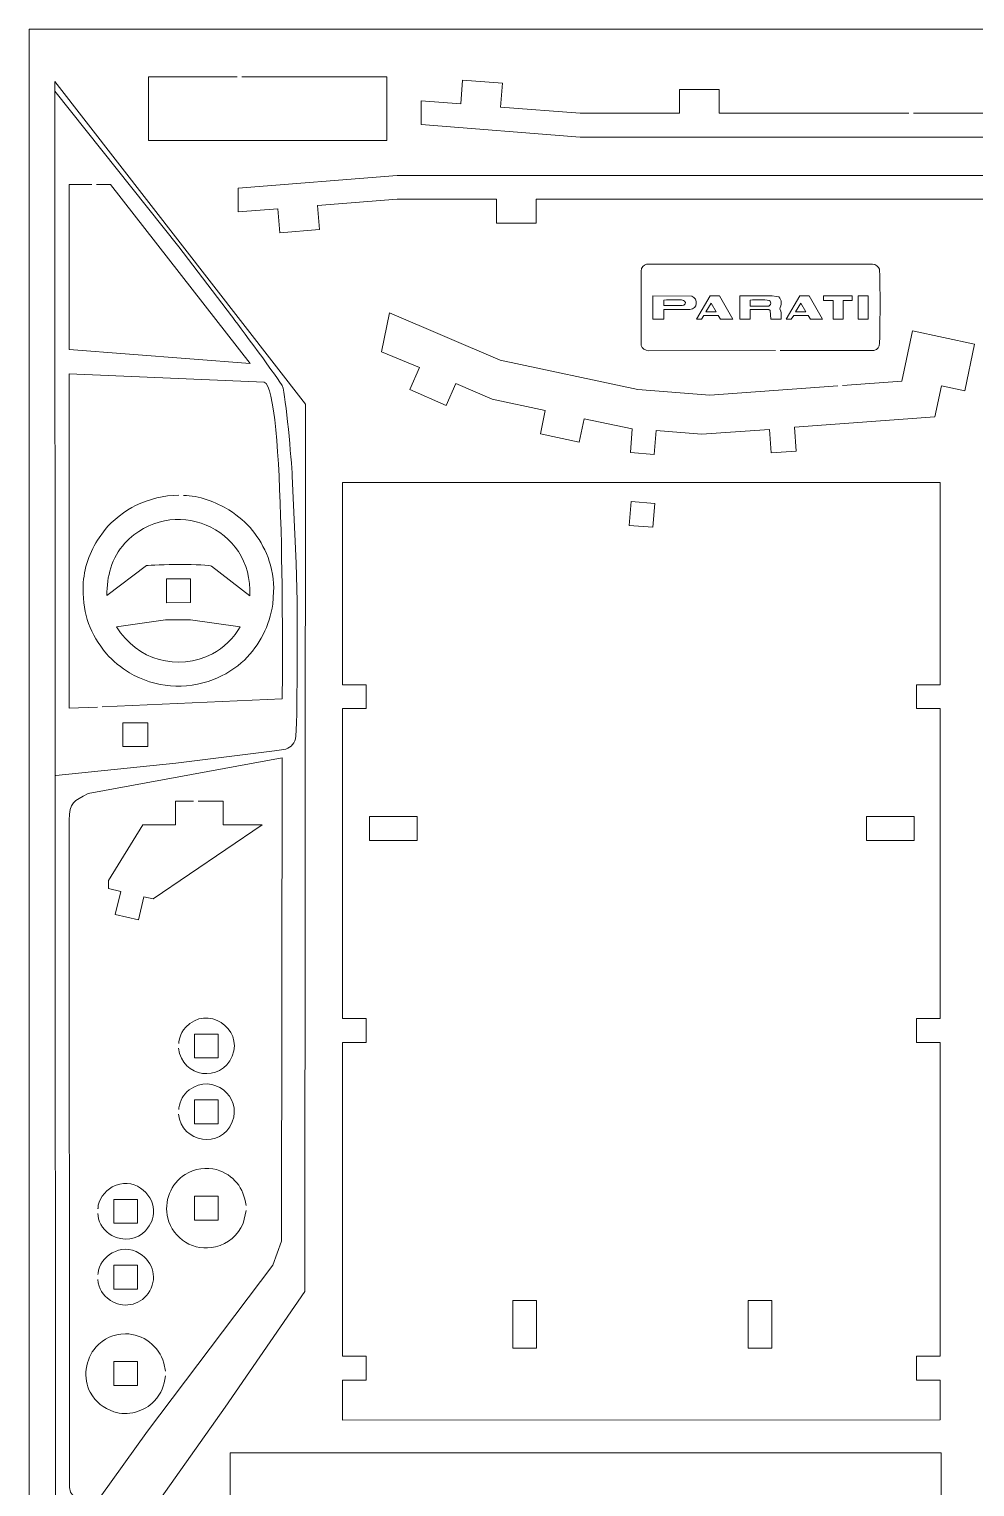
# Model space of a CAD drawing. Header units: centimetres. Extents: x -72 to 73, y -15 to 15.
# Drawn here: x -72.5 to -60.6, y -3.49 to 14.85 of the extents above; entities that cross this region are included whole.
import ezdxf

# ---------------------------------------------------------------- set-up
doc = ezdxf.new("R2010")
doc.units = ezdxf.units.CM
doc.header["$MEASUREMENT"] = 0
doc.layers.add('Camada 1', color=7, linetype='Continuous')

msp = doc.modelspace()

# ---------------------------------------------------------------- linework, layer by layer
at = {"layer": 'Camada 1', "color": 1, "lineweight": 9}
for points, knots in [([(-72.5, -14.85), (-72.5, -14.85), (-51.5, -14.85), (-51.5, -14.85), (-51.5, -14.85), (-51.5, -14.85), (-51.5, 14.85), (-51.5, 14.85), (-51.5, 14.85), (-51.5, 14.85), (-72.5, 14.85), (-72.5, 14.85), (-72.5, 14.85), (-72.5, 14.85), (-72.5, -14.85), (-72.5, -14.85), (-72.5, -14.85), (-72.5, -14.85), (-72.5, -14.85), (-72.5, -14.85)], [0, 0, 0, 0, 0.16666667, 0.16666667, 0.16666667, 0.16666667, 0.33333333, 0.33333333, 0.33333333, 0.33333333, 0.5, 0.5, 0.5, 0.5, 0.66666667, 0.66666667, 0.66666667, 0.66666667, 1, 1, 1, 1]), ([(-72.17509, 14.06968), (-72.17509, 14.06968), (-70.61912, 12.11075), (-70.61912, 12.11075), (-70.61912, 12.11075), (-70.61912, 12.11075), (-69.95439, 11.24305), (-69.95439, 11.24305), (-69.95439, 11.24305), (-69.89832, 11.16769), (-69.32831, 10.40312), (-69.3161, 10.36652), (-69.3161, 10.36652), (-69.26839, 10.22361), (-69.20259, 9.43354), (-69.18962, 9.22528), (-69.18962, 9.22528), (-69.18962, 9.22528), (-69.13962, 8.13405), (-69.13962, 8.13405), (-69.13962, 8.13405), (-69.13962, 8.13405), (-69.13081, 7.64872), (-69.13081, 7.64872), (-69.13081, 7.64872), (-69.13081, 7.64872), (-69.12785, 7.35753), (-69.12785, 7.35753), (-69.12785, 7.35753), (-69.12785, 7.35753), (-69.13081, 6.58689), (-69.13081, 6.58689), (-69.13081, 6.58689), (-69.13081, 6.49779), (-69.1338, 5.96953), (-69.14845, 5.92215), (-69.14845, 5.92215), (-69.17044, 5.85096), (-69.22487, 5.79886), (-69.29847, 5.78979), (-69.29847, 5.78979), (-69.29847, 5.78979), (-69.41318, 5.77214), (-69.41318, 5.77214), (-69.41318, 5.77214), (-69.41318, 5.77214), (-70.65443, 5.61625), (-70.65443, 5.61625), (-70.65443, 5.61625), (-70.65443, 5.61625), (-72.16628, 5.46036), (-72.16628, 5.46036)], [0, 0, 0, 0, 0.07142857, 0.07142857, 0.07142857, 0.07142857, 0.14285714, 0.14285714, 0.14285714, 0.14285714, 0.21428571, 0.21428571, 0.21428571, 0.21428571, 0.28571429, 0.28571429, 0.28571429, 0.28571429, 0.35714286, 0.35714286, 0.35714286, 0.35714286, 0.42857143, 0.42857143, 0.42857143, 0.42857143, 0.5, 0.5, 0.5, 0.5, 0.57142857, 0.57142857, 0.57142857, 0.57142857, 0.64285714, 0.64285714, 0.64285714, 0.64285714, 0.71428571, 0.71428571, 0.71428571, 0.71428571, 0.78571429, 0.78571429, 0.78571429, 0.78571429, 0.85714286, 0.85714286, 0.85714286, 0.85714286, 1, 1, 1, 1]), ([(-64.51731, 11.2026), (-64.51731, 11.2026), (-64.65454, 11.2026), (-64.65454, 11.2026), (-64.65454, 11.2026), (-64.65454, 11.2026), (-64.65454, 11.49422), (-64.65454, 11.49422), (-64.65454, 11.49422), (-64.65454, 11.49422), (-64.16564, 11.48993), (-64.16564, 11.48993), (-64.16564, 11.48993), (-64.07999, 11.45838), (-64.0897, 11.3311), (-64.19137, 11.32268), (-64.19137, 11.32268), (-64.19137, 11.32268), (-64.51731, 11.32268), (-64.51731, 11.32268), (-64.51731, 11.32268), (-64.51731, 11.32268), (-64.51731, 11.2026), (-64.51731, 11.2026)], [0, 0, 0, 0, 0.14285714, 0.14285714, 0.14285714, 0.14285714, 0.28571429, 0.28571429, 0.28571429, 0.28571429, 0.42857143, 0.42857143, 0.42857143, 0.42857143, 0.57142857, 0.57142857, 0.57142857, 0.57142857, 0.71428571, 0.71428571, 0.71428571, 0.71428571, 1, 1, 1, 1]), ([(-64.28573, 11.37414), (-64.28573, 11.37414), (-64.51731, 11.37414), (-64.51731, 11.37414), (-64.51731, 11.37414), (-64.51731, 11.37414), (-64.51731, 11.44275), (-64.51731, 11.44275), (-64.51731, 11.44275), (-64.43181, 11.44275), (-64.28293, 11.45717), (-64.2557, 11.42989), (-64.2557, 11.42989), (-64.23165, 11.40583), (-64.25498, 11.37414), (-64.28573, 11.37414)], [0, 0, 0, 0, 0.2, 0.2, 0.2, 0.2, 0.4, 0.4, 0.4, 0.4, 0.6, 0.6, 0.6, 0.6, 1, 1, 1, 1]), ([(-63.93408, 11.49422), (-63.93408, 11.49422), (-63.81827, 11.49422), (-63.81827, 11.49422), (-63.81827, 11.49422), (-63.81827, 11.49422), (-63.64673, 11.2026), (-63.64673, 11.2026), (-63.64673, 11.2026), (-63.64673, 11.2026), (-63.80542, 11.2026), (-63.80542, 11.2026), (-63.80542, 11.2026), (-63.80542, 11.2026), (-63.83115, 11.24978), (-63.83115, 11.24978), (-63.83115, 11.24978), (-63.83115, 11.24978), (-64.01554, 11.24978), (-64.01554, 11.24978), (-64.01554, 11.24978), (-64.01554, 11.24978), (-64.04128, 11.2026), (-64.04128, 11.2026), (-64.04128, 11.2026), (-64.04128, 11.2026), (-64.10561, 11.2026), (-64.10561, 11.2026), (-64.10561, 11.2026), (-64.10561, 11.2026), (-63.93408, 11.49422), (-63.93408, 11.49422)], [0, 0, 0, 0, 0.11111111, 0.11111111, 0.11111111, 0.11111111, 0.22222222, 0.22222222, 0.22222222, 0.22222222, 0.33333333, 0.33333333, 0.33333333, 0.33333333, 0.44444444, 0.44444444, 0.44444444, 0.44444444, 0.55555556, 0.55555556, 0.55555556, 0.55555556, 0.66666667, 0.66666667, 0.66666667, 0.66666667, 0.77777778, 0.77777778, 0.77777778, 0.77777778, 1, 1, 1, 1]), ([(-63.92119, 11.40417), (-63.92119, 11.40417), (-63.98981, 11.29266), (-63.98981, 11.29266), (-63.98981, 11.29266), (-63.98981, 11.29266), (-63.85687, 11.29266), (-63.85687, 11.29266), (-63.85687, 11.29266), (-63.85687, 11.29266), (-63.92119, 11.40417), (-63.92119, 11.40417)], [0, 0, 0, 0, 0.25, 0.25, 0.25, 0.25, 0.5, 0.5, 0.5, 0.5, 1, 1, 1, 1]), ([(-63.43232, 11.2026), (-63.43232, 11.2026), (-63.56097, 11.2026), (-63.56097, 11.2026), (-63.56097, 11.2026), (-63.56097, 11.2026), (-63.56097, 11.49422), (-63.56097, 11.49422), (-63.56097, 11.49422), (-63.4901, 11.49422), (-63.11101, 11.50703), (-63.07207, 11.48136), (-63.07207, 11.48136), (-63.02492, 11.45025), (-63.03813, 11.37347), (-63.05922, 11.33126), (-63.05922, 11.33126), (-63.03382, 11.28047), (-63.04206, 11.29016), (-63.04206, 11.2026), (-63.04206, 11.2026), (-63.04206, 11.2026), (-63.17071, 11.2026), (-63.17071, 11.2026), (-63.17071, 11.2026), (-63.17071, 11.2026), (-63.17929, 11.30982), (-63.17929, 11.30982), (-63.17929, 11.30982), (-63.17929, 11.30982), (-63.19646, 11.32268), (-63.19646, 11.32268), (-63.19646, 11.32268), (-63.19646, 11.32268), (-63.43232, 11.32268), (-63.43232, 11.32268), (-63.43232, 11.32268), (-63.43232, 11.32268), (-63.43232, 11.2026), (-63.43232, 11.2026)], [0, 0, 0, 0, 0.09090909, 0.09090909, 0.09090909, 0.09090909, 0.18181818, 0.18181818, 0.18181818, 0.18181818, 0.27272727, 0.27272727, 0.27272727, 0.27272727, 0.36363636, 0.36363636, 0.36363636, 0.36363636, 0.45454545, 0.45454545, 0.45454545, 0.45454545, 0.54545455, 0.54545455, 0.54545455, 0.54545455, 0.63636364, 0.63636364, 0.63636364, 0.63636364, 0.72727273, 0.72727273, 0.72727273, 0.72727273, 0.81818182, 0.81818182, 0.81818182, 0.81818182, 1, 1, 1, 1]), ([(-63.19646, 11.36556), (-63.19646, 11.36556), (-63.43232, 11.36556), (-63.43232, 11.36556), (-63.43232, 11.36556), (-63.43232, 11.36556), (-63.43232, 11.44275), (-63.43232, 11.44275), (-63.43232, 11.44275), (-63.35792, 11.44275), (-63.19856, 11.45661), (-63.17929, 11.42989), (-63.17929, 11.42989), (-63.15295, 11.39339), (-63.19095, 11.37107), (-63.19646, 11.36556)], [0, 0, 0, 0, 0.2, 0.2, 0.2, 0.2, 0.4, 0.4, 0.4, 0.4, 0.6, 0.6, 0.6, 0.6, 1, 1, 1, 1]), ([(-62.80619, 11.49422), (-62.80619, 11.49422), (-62.6904, 11.49422), (-62.6904, 11.49422), (-62.6904, 11.49422), (-62.6904, 11.49422), (-62.51886, 11.2026), (-62.51886, 11.2026), (-62.51886, 11.2026), (-62.51886, 11.2026), (-62.67326, 11.2026), (-62.67326, 11.2026), (-62.67326, 11.2026), (-62.67326, 11.2026), (-62.70326, 11.24978), (-62.70326, 11.24978), (-62.70326, 11.24978), (-62.70326, 11.24978), (-62.88339, 11.24978), (-62.88339, 11.24978), (-62.88339, 11.24978), (-62.88339, 11.24978), (-62.91341, 11.2026), (-62.91341, 11.2026), (-62.91341, 11.2026), (-62.91341, 11.2026), (-62.97773, 11.2026), (-62.97773, 11.2026), (-62.97773, 11.2026), (-62.97773, 11.2026), (-62.80619, 11.49422), (-62.80619, 11.49422)], [0, 0, 0, 0, 0.11111111, 0.11111111, 0.11111111, 0.11111111, 0.22222222, 0.22222222, 0.22222222, 0.22222222, 0.33333333, 0.33333333, 0.33333333, 0.33333333, 0.44444444, 0.44444444, 0.44444444, 0.44444444, 0.55555556, 0.55555556, 0.55555556, 0.55555556, 0.66666667, 0.66666667, 0.66666667, 0.66666667, 0.77777778, 0.77777778, 0.77777778, 0.77777778, 1, 1, 1, 1]), ([(-62.79333, 11.40417), (-62.79333, 11.40417), (-62.86194, 11.29266), (-62.86194, 11.29266), (-62.86194, 11.29266), (-62.86194, 11.29266), (-62.72899, 11.29266), (-62.72899, 11.29266), (-62.72899, 11.29266), (-62.72899, 11.29266), (-62.79333, 11.40417), (-62.79333, 11.40417)], [0, 0, 0, 0, 0.25, 0.25, 0.25, 0.25, 0.5, 0.5, 0.5, 0.5, 1, 1, 1, 1]), ([(-62.5103, 11.43847), (-62.5103, 11.43847), (-62.38591, 11.43847), (-62.38591, 11.43847), (-62.38591, 11.43847), (-62.38591, 11.43847), (-62.38591, 11.2026), (-62.38591, 11.2026), (-62.38591, 11.2026), (-62.38591, 11.2026), (-62.26154, 11.2026), (-62.26154, 11.2026), (-62.26154, 11.2026), (-62.26154, 11.2026), (-62.26154, 11.43847), (-62.26154, 11.43847), (-62.26154, 11.43847), (-62.26154, 11.43847), (-62.14576, 11.43847), (-62.14576, 11.43847), (-62.14576, 11.43847), (-62.14576, 11.43847), (-62.14576, 11.49422), (-62.14576, 11.49422), (-62.14576, 11.49422), (-62.14576, 11.49422), (-62.5103, 11.49422), (-62.5103, 11.49422), (-62.5103, 11.49422), (-62.5103, 11.49422), (-62.5103, 11.43847), (-62.5103, 11.43847)], [0, 0, 0, 0, 0.11111111, 0.11111111, 0.11111111, 0.11111111, 0.22222222, 0.22222222, 0.22222222, 0.22222222, 0.33333333, 0.33333333, 0.33333333, 0.33333333, 0.44444444, 0.44444444, 0.44444444, 0.44444444, 0.55555556, 0.55555556, 0.55555556, 0.55555556, 0.66666667, 0.66666667, 0.66666667, 0.66666667, 0.77777778, 0.77777778, 0.77777778, 0.77777778, 1, 1, 1, 1]), ([(-61.94849, 11.49422), (-61.94849, 11.49422), (-62.07287, 11.49422), (-62.07287, 11.49422), (-62.07287, 11.49422), (-62.07287, 11.49422), (-62.07287, 11.2026), (-62.07287, 11.2026), (-62.07287, 11.2026), (-62.07287, 11.2026), (-61.94849, 11.2026), (-61.94849, 11.2026), (-61.94849, 11.2026), (-61.94849, 11.2026), (-61.94849, 11.49422), (-61.94849, 11.49422)], [0, 0, 0, 0, 0.2, 0.2, 0.2, 0.2, 0.4, 0.4, 0.4, 0.4, 0.6, 0.6, 0.6, 0.6, 1, 1, 1, 1])]:
    msp.add_open_spline(points, degree=3, knots=knots, dxfattribs=at)
at = {"layer": 'Camada 1', "color": 3, "lineweight": 9}
for points, knots in [([(-72.1669, -4.13037), (-72.1669, -4.13037), (-72.16628, -5.49322), (-72.16628, -5.49322), (-72.16628, -5.49322), (-72.16628, -5.49322), (-70.03379, -2.48422), (-70.03379, -2.48422), (-70.03379, -2.48422), (-70.03379, -2.48422), (-69.03373, -1.02825), (-69.03373, -1.02825), (-69.03373, -1.02825), (-69.03373, -1.02825), (-69.02491, 10.13122), (-69.02491, 10.13122), (-69.02491, 10.13122), (-69.02491, 10.13122), (-72.17509, 14.19322), (-72.17509, 14.19322), (-72.17509, 14.19322), (-72.17509, 14.19322), (-72.16693, -4.07154), (-72.16693, -4.07154)], [0, 0, 0, 0, 0.14285714, 0.14285714, 0.14285714, 0.14285714, 0.28571429, 0.28571429, 0.28571429, 0.28571429, 0.42857143, 0.42857143, 0.42857143, 0.42857143, 0.57142857, 0.57142857, 0.57142857, 0.57142857, 0.71428571, 0.71428571, 0.71428571, 0.71428571, 1, 1, 1, 1]), ([(-69.82624, 14.25002), (-69.82624, 14.25002), (-67.99991, 14.25002), (-67.99991, 14.25002), (-67.99991, 14.25002), (-67.99991, 14.25002), (-67.99991, 13.44999), (-67.99991, 13.44999), (-67.99991, 13.44999), (-67.99991, 13.44999), (-71.00008, 13.44999), (-71.00008, 13.44999), (-71.00008, 13.44999), (-71.00008, 13.44999), (-71.00008, 14.25002), (-71.00008, 14.25002), (-71.00008, 14.25002), (-71.00008, 14.25002), (-69.88507, 14.25002), (-69.88507, 14.25002)], [0, 0, 0, 0, 0.16666667, 0.16666667, 0.16666667, 0.16666667, 0.33333333, 0.33333333, 0.33333333, 0.33333333, 0.5, 0.5, 0.5, 0.5, 0.66666667, 0.66666667, 0.66666667, 0.66666667, 1, 1, 1, 1]), ([(-61.43508, 13.79118), (-61.43508, 13.79118), (-63.82082, 13.79118), (-63.82082, 13.79118), (-63.82082, 13.79118), (-63.82082, 13.79118), (-63.82082, 14.09119), (-63.82082, 14.09119), (-63.82082, 14.09119), (-63.82082, 14.09119), (-64.32086, 14.09119), (-64.32086, 14.09119), (-64.32086, 14.09119), (-64.32086, 14.09119), (-64.32086, 13.79118), (-64.32086, 13.79118), (-64.32086, 13.79118), (-64.32086, 13.79118), (-65.57093, 13.79118), (-65.57093, 13.79118), (-65.57093, 13.79118), (-65.57093, 13.79118), (-66.57099, 13.87059), (-66.57099, 13.87059), (-66.57099, 13.87059), (-66.57099, 13.87059), (-66.54746, 14.17061), (-66.54746, 14.17061), (-66.54746, 14.17061), (-66.54746, 14.17061), (-67.04748, 14.20885), (-67.04748, 14.20885), (-67.04748, 14.20885), (-67.04748, 14.20885), (-67.07101, 13.90883), (-67.07101, 13.90883), (-67.07101, 13.90883), (-67.07101, 13.90883), (-67.57105, 13.95001), (-67.57105, 13.95001), (-67.57105, 13.95001), (-67.57105, 13.95001), (-67.57105, 13.64999), (-67.57105, 13.64999), (-67.57105, 13.64999), (-67.57105, 13.64999), (-65.57093, 13.49116), (-65.57093, 13.49116), (-65.57093, 13.49116), (-65.57093, 13.49116), (-53.82907, 13.49116), (-53.82907, 13.49116), (-53.82907, 13.49116), (-53.82907, 13.49116), (-51.82895, 13.62352), (-51.82895, 13.62352), (-51.82895, 13.62352), (-51.82895, 13.62352), (-51.82895, 13.92354), (-51.82895, 13.92354), (-51.82895, 13.92354), (-51.82895, 13.92354), (-52.46134, 13.88236), (-52.46134, 13.88236), (-52.46134, 13.88236), (-52.46134, 13.88236), (-52.48193, 14.18238), (-52.48193, 14.18238), (-52.48193, 14.18238), (-52.48193, 14.18238), (-52.97902, 14.14708), (-52.97902, 14.14708), (-52.97902, 14.14708), (-52.97902, 14.14708), (-52.96137, 13.84706), (-52.96137, 13.84706), (-52.96137, 13.84706), (-52.96137, 13.84706), (-53.82907, 13.79118), (-53.82907, 13.79118), (-53.82907, 13.79118), (-53.82907, 13.79118), (-55.07032, 13.79118), (-55.07032, 13.79118), (-55.07032, 13.79118), (-55.07032, 13.79118), (-55.07032, 14.09119), (-55.07032, 14.09119), (-55.07032, 14.09119), (-55.07032, 14.09119), (-55.57035, 14.09119), (-55.57035, 14.09119), (-55.57035, 14.09119), (-55.57035, 14.09119), (-55.57035, 13.79118), (-55.57035, 13.79118), (-55.57035, 13.79118), (-55.57035, 13.79118), (-61.37625, 13.79118), (-61.37625, 13.79118)], [0, 0, 0, 0, 0.03846154, 0.03846154, 0.03846154, 0.03846154, 0.07692308, 0.07692308, 0.07692308, 0.07692308, 0.11538462, 0.11538462, 0.11538462, 0.11538462, 0.15384615, 0.15384615, 0.15384615, 0.15384615, 0.19230769, 0.19230769, 0.19230769, 0.19230769, 0.23076923, 0.23076923, 0.23076923, 0.23076923, 0.26923077, 0.26923077, 0.26923077, 0.26923077, 0.30769231, 0.30769231, 0.30769231, 0.30769231, 0.34615385, 0.34615385, 0.34615385, 0.34615385, 0.38461538, 0.38461538, 0.38461538, 0.38461538, 0.42307692, 0.42307692, 0.42307692, 0.42307692, 0.46153846, 0.46153846, 0.46153846, 0.46153846, 0.5, 0.5, 0.5, 0.5, 0.53846154, 0.53846154, 0.53846154, 0.53846154, 0.57692308, 0.57692308, 0.57692308, 0.57692308, 0.61538462, 0.61538462, 0.61538462, 0.61538462, 0.65384615, 0.65384615, 0.65384615, 0.65384615, 0.69230769, 0.69230769, 0.69230769, 0.69230769, 0.73076923, 0.73076923, 0.73076923, 0.73076923, 0.76923077, 0.76923077, 0.76923077, 0.76923077, 0.80769231, 0.80769231, 0.80769231, 0.80769231, 0.84615385, 0.84615385, 0.84615385, 0.84615385, 0.88461538, 0.88461538, 0.88461538, 0.88461538, 0.92307692, 0.92307692, 0.92307692, 0.92307692, 1, 1, 1, 1]), ([(-71.65372, 12.89609), (-71.65372, 12.89609), (-71.47505, 12.89609), (-71.47505, 12.89609), (-71.47505, 12.89609), (-71.47505, 12.89609), (-69.71908, 10.64301), (-69.71908, 10.64301), (-69.71908, 10.64301), (-69.71908, 10.64301), (-71.99567, 10.81951), (-71.99567, 10.81951), (-71.99567, 10.81951), (-71.99567, 10.81951), (-71.99567, 12.89609), (-71.99567, 12.89609), (-71.99567, 12.89609), (-71.99567, 12.89609), (-71.71255, 12.89609), (-71.71255, 12.89609)], [0, 0, 0, 0, 0.16666667, 0.16666667, 0.16666667, 0.16666667, 0.33333333, 0.33333333, 0.33333333, 0.33333333, 0.5, 0.5, 0.5, 0.5, 0.66666667, 0.66666667, 0.66666667, 0.66666667, 1, 1, 1, 1]), ([(-59.6957, 12.7103), (-59.6957, 12.7103), (-66.12082, 12.7103), (-66.12082, 12.7103), (-66.12082, 12.7103), (-66.12082, 12.7103), (-66.12082, 12.41028), (-66.12082, 12.41028), (-66.12082, 12.41028), (-66.12082, 12.41028), (-66.62085, 12.41028), (-66.62085, 12.41028), (-66.62085, 12.41028), (-66.62085, 12.41028), (-66.62085, 12.7103), (-66.62085, 12.7103), (-66.62085, 12.7103), (-66.62085, 12.7103), (-67.87092, 12.7103), (-67.87092, 12.7103), (-67.87092, 12.7103), (-67.87092, 12.7103), (-68.87098, 12.63088), (-68.87098, 12.63088), (-68.87098, 12.63088), (-68.87098, 12.63088), (-68.84745, 12.33087), (-68.84745, 12.33087), (-68.84745, 12.33087), (-68.84745, 12.33087), (-69.34748, 12.28969), (-69.34748, 12.28969), (-69.34748, 12.28969), (-69.34748, 12.28969), (-69.37101, 12.58971), (-69.37101, 12.58971), (-69.37101, 12.58971), (-69.37101, 12.58971), (-69.87104, 12.55147), (-69.87104, 12.55147), (-69.87104, 12.55147), (-69.87104, 12.55147), (-69.87104, 12.85149), (-69.87104, 12.85149), (-69.87104, 12.85149), (-69.87104, 12.85149), (-67.87092, 13.01032), (-67.87092, 13.01032), (-67.87092, 13.01032), (-67.87092, 13.01032), (-56.12906, 13.01032), (-56.12906, 13.01032), (-56.12906, 13.01032), (-56.12906, 13.01032), (-54.12895, 12.87502), (-54.12895, 12.87502), (-54.12895, 12.87502), (-54.12895, 12.87502), (-54.12895, 12.575), (-54.12895, 12.575), (-54.12895, 12.575), (-54.12895, 12.575), (-54.76134, 12.61912), (-54.76134, 12.61912), (-54.76134, 12.61912), (-54.76134, 12.61912), (-54.78193, 12.3191), (-54.78193, 12.3191), (-54.78193, 12.3191), (-54.78193, 12.3191), (-55.27902, 12.35146), (-55.27902, 12.35146), (-55.27902, 12.35146), (-55.27902, 12.35146), (-55.26137, 12.65148), (-55.26137, 12.65148), (-55.26137, 12.65148), (-55.26137, 12.65148), (-56.12906, 12.7103), (-56.12906, 12.7103), (-56.12906, 12.7103), (-56.12906, 12.7103), (-57.37031, 12.7103), (-57.37031, 12.7103), (-57.37031, 12.7103), (-57.37031, 12.7103), (-57.37031, 12.41028), (-57.37031, 12.41028), (-57.37031, 12.41028), (-57.37031, 12.41028), (-57.87034, 12.41028), (-57.87034, 12.41028), (-57.87034, 12.41028), (-57.87034, 12.41028), (-57.87034, 12.7103), (-57.87034, 12.7103), (-57.87034, 12.7103), (-57.87034, 12.7103), (-59.63687, 12.7103), (-59.63687, 12.7103)], [0, 0, 0, 0, 0.03846154, 0.03846154, 0.03846154, 0.03846154, 0.07692308, 0.07692308, 0.07692308, 0.07692308, 0.11538462, 0.11538462, 0.11538462, 0.11538462, 0.15384615, 0.15384615, 0.15384615, 0.15384615, 0.19230769, 0.19230769, 0.19230769, 0.19230769, 0.23076923, 0.23076923, 0.23076923, 0.23076923, 0.26923077, 0.26923077, 0.26923077, 0.26923077, 0.30769231, 0.30769231, 0.30769231, 0.30769231, 0.34615385, 0.34615385, 0.34615385, 0.34615385, 0.38461538, 0.38461538, 0.38461538, 0.38461538, 0.42307692, 0.42307692, 0.42307692, 0.42307692, 0.46153846, 0.46153846, 0.46153846, 0.46153846, 0.5, 0.5, 0.5, 0.5, 0.53846154, 0.53846154, 0.53846154, 0.53846154, 0.57692308, 0.57692308, 0.57692308, 0.57692308, 0.61538462, 0.61538462, 0.61538462, 0.61538462, 0.65384615, 0.65384615, 0.65384615, 0.65384615, 0.69230769, 0.69230769, 0.69230769, 0.69230769, 0.73076923, 0.73076923, 0.73076923, 0.73076923, 0.76923077, 0.76923077, 0.76923077, 0.76923077, 0.80769231, 0.80769231, 0.80769231, 0.80769231, 0.84615385, 0.84615385, 0.84615385, 0.84615385, 0.88461538, 0.88461538, 0.88461538, 0.88461538, 0.92307692, 0.92307692, 0.92307692, 0.92307692, 1, 1, 1, 1]), ([(-63.05211, 10.80611), (-63.05211, 10.80611), (-61.87348, 10.80733), (-61.87348, 10.80733), (-61.87348, 10.80733), (-61.82636, 10.8159), (-61.80819, 10.85616), (-61.80289, 10.89851), (-61.80289, 10.89851), (-61.79744, 10.9832), (-61.79158, 11.73105), (-61.80584, 11.83092), (-61.80584, 11.83092), (-61.81356, 11.86003), (-61.8492, 11.89268), (-61.89114, 11.89563), (-61.89114, 11.89563), (-61.89114, 11.89563), (-64.73542, 11.89269), (-64.73542, 11.89269), (-64.73542, 11.89269), (-64.76885, 11.8858), (-64.80035, 11.85207), (-64.80307, 11.80739), (-64.80307, 11.80739), (-64.80307, 11.80739), (-64.80012, 10.8691), (-64.80012, 10.8691), (-64.80012, 10.8691), (-64.79142, 10.83246), (-64.74892, 10.80686), (-64.70895, 10.80438), (-64.70895, 10.80438), (-64.70895, 10.80438), (-63.11093, 10.80605), (-63.11093, 10.80605)], [0, 0, 0, 0, 0.1, 0.1, 0.1, 0.1, 0.2, 0.2, 0.2, 0.2, 0.3, 0.3, 0.3, 0.3, 0.4, 0.4, 0.4, 0.4, 0.5, 0.5, 0.5, 0.5, 0.6, 0.6, 0.6, 0.6, 0.7, 0.7, 0.7, 0.7, 0.8, 0.8, 0.8, 0.8, 1, 1, 1, 1]), ([(-62.26761, 10.36914), (-62.26761, 10.36914), (-61.52343, 10.4242), (-61.52343, 10.4242), (-61.52343, 10.4242), (-61.52343, 10.4242), (-61.3895, 11.05429), (-61.3895, 11.05429), (-61.3895, 11.05429), (-61.3895, 11.05429), (-60.60694, 10.88795), (-60.60694, 10.88795), (-60.60694, 10.88795), (-60.60694, 10.88795), (-60.73169, 10.30102), (-60.73169, 10.30102), (-60.73169, 10.30102), (-60.73169, 10.30102), (-61.02516, 10.3634), (-61.02516, 10.3634), (-61.02516, 10.3634), (-61.02516, 10.3634), (-61.10833, 9.97212), (-61.10833, 9.97212), (-61.10833, 9.97212), (-61.10833, 9.97212), (-62.87113, 9.84163), (-62.87113, 9.84163), (-62.87113, 9.84163), (-62.87113, 9.84163), (-62.85051, 9.54255), (-62.85051, 9.54255), (-62.85051, 9.54255), (-62.85051, 9.54255), (-63.16519, 9.51924), (-63.16519, 9.51924), (-63.16519, 9.51924), (-63.16519, 9.51924), (-63.18643, 9.81543), (-63.18643, 9.81543), (-63.18643, 9.81543), (-63.18643, 9.81543), (-64.04093, 9.7565), (-64.04093, 9.7565), (-64.04093, 9.7565), (-64.04093, 9.7565), (-64.61437, 9.80322), (-64.61437, 9.80322), (-64.61437, 9.80322), (-64.61437, 9.80322), (-64.63647, 9.50118), (-64.63647, 9.50118), (-64.63647, 9.50118), (-64.63647, 9.50118), (-64.93501, 9.52555), (-64.93501, 9.52555), (-64.93501, 9.52555), (-64.93501, 9.52555), (-64.91352, 9.82469), (-64.91352, 9.82469), (-64.91352, 9.82469), (-64.91352, 9.82469), (-65.51832, 9.95024), (-65.51832, 9.95024), (-65.51832, 9.95024), (-65.51832, 9.95024), (-65.58069, 9.65678), (-65.58069, 9.65678), (-65.58069, 9.65678), (-65.58069, 9.65678), (-66.06979, 9.76074), (-66.06979, 9.76074), (-66.06979, 9.76074), (-66.06979, 9.76074), (-66.00742, 10.0542), (-66.00742, 10.0542), (-66.00742, 10.0542), (-66.00742, 10.0542), (-66.67777, 10.19669), (-66.67777, 10.19669), (-66.67777, 10.19669), (-66.67777, 10.19669), (-67.13231, 10.39254), (-67.13231, 10.39254), (-67.13231, 10.39254), (-67.13231, 10.39254), (-67.25388, 10.11767), (-67.25388, 10.11767), (-67.25388, 10.11767), (-67.25388, 10.11767), (-67.71068, 10.31702), (-67.71068, 10.31702), (-67.71068, 10.31702), (-67.71068, 10.31702), (-67.59199, 10.59249), (-67.59199, 10.59249), (-67.59199, 10.59249), (-67.59199, 10.59249), (-68.06954, 10.79323), (-68.06954, 10.79323), (-68.06954, 10.79323), (-68.06954, 10.79323), (-67.96558, 11.28233), (-67.96558, 11.28233), (-67.96558, 11.28233), (-67.96558, 11.28233), (-66.57381, 10.68579), (-66.57381, 10.68579), (-66.57381, 10.68579), (-66.57381, 10.68579), (-64.84469, 10.31825), (-64.84469, 10.31825), (-64.84469, 10.31825), (-64.84469, 10.31825), (-63.93697, 10.2456), (-63.93697, 10.2456), (-63.93697, 10.2456), (-63.93697, 10.2456), (-62.32871, 10.36461), (-62.32871, 10.36461)], [0, 0, 0, 0, 0.03225806, 0.03225806, 0.03225806, 0.03225806, 0.06451613, 0.06451613, 0.06451613, 0.06451613, 0.09677419, 0.09677419, 0.09677419, 0.09677419, 0.12903226, 0.12903226, 0.12903226, 0.12903226, 0.16129032, 0.16129032, 0.16129032, 0.16129032, 0.19354839, 0.19354839, 0.19354839, 0.19354839, 0.22580645, 0.22580645, 0.22580645, 0.22580645, 0.25806452, 0.25806452, 0.25806452, 0.25806452, 0.29032258, 0.29032258, 0.29032258, 0.29032258, 0.32258065, 0.32258065, 0.32258065, 0.32258065, 0.35483871, 0.35483871, 0.35483871, 0.35483871, 0.38709677, 0.38709677, 0.38709677, 0.38709677, 0.41935484, 0.41935484, 0.41935484, 0.41935484, 0.4516129, 0.4516129, 0.4516129, 0.4516129, 0.48387097, 0.48387097, 0.48387097, 0.48387097, 0.51612903, 0.51612903, 0.51612903, 0.51612903, 0.5483871, 0.5483871, 0.5483871, 0.5483871, 0.58064516, 0.58064516, 0.58064516, 0.58064516, 0.61290323, 0.61290323, 0.61290323, 0.61290323, 0.64516129, 0.64516129, 0.64516129, 0.64516129, 0.67741935, 0.67741935, 0.67741935, 0.67741935, 0.70967742, 0.70967742, 0.70967742, 0.70967742, 0.74193548, 0.74193548, 0.74193548, 0.74193548, 0.77419355, 0.77419355, 0.77419355, 0.77419355, 0.80645161, 0.80645161, 0.80645161, 0.80645161, 0.83870968, 0.83870968, 0.83870968, 0.83870968, 0.87096774, 0.87096774, 0.87096774, 0.87096774, 0.90322581, 0.90322581, 0.90322581, 0.90322581, 0.93548387, 0.93548387, 0.93548387, 0.93548387, 1, 1, 1, 1]), ([(-71.64053, 6.32344), (-71.64053, 6.32344), (-71.99567, 6.30747), (-71.99567, 6.30747), (-71.99567, 6.30747), (-71.99567, 6.30747), (-71.99567, 10.5136), (-71.99567, 10.5136), (-71.99567, 10.5136), (-71.99567, 10.5136), (-69.54259, 10.41065), (-69.54259, 10.41065), (-69.54259, 10.41065), (-69.28393, 10.32111), (-69.31406, 6.86217), (-69.3161, 6.42806), (-69.3161, 6.42806), (-69.3161, 6.42806), (-71.5817, 6.32609), (-71.5817, 6.32609)], [0, 0, 0, 0, 0.16666667, 0.16666667, 0.16666667, 0.16666667, 0.33333333, 0.33333333, 0.33333333, 0.33333333, 0.5, 0.5, 0.5, 0.5, 0.66666667, 0.66666667, 0.66666667, 0.66666667, 1, 1, 1, 1]), ([(-68.2605, -1.84294), (-68.2605, -1.84294), (-68.2605, -2.14296), (-68.2605, -2.14296), (-68.2605, -2.14296), (-68.2605, -2.14296), (-68.56051, -2.14296), (-68.56051, -2.14296), (-68.56051, -2.14296), (-68.56051, -2.14296), (-68.56051, -2.64593), (-68.56051, -2.64593), (-68.56051, -2.64593), (-68.56051, -2.64593), (-61.0395, -2.64299), (-61.0395, -2.64299), (-61.0395, -2.64299), (-61.0395, -2.64299), (-61.0395, -2.14296), (-61.0395, -2.14296), (-61.0395, -2.14296), (-61.0395, -2.14296), (-61.33952, -2.14296), (-61.33952, -2.14296), (-61.33952, -2.14296), (-61.33952, -2.14296), (-61.33952, -1.84294), (-61.33952, -1.84294), (-61.33952, -1.84294), (-61.33952, -1.84294), (-61.0395, -1.84294), (-61.0395, -1.84294), (-61.0395, -1.84294), (-61.0395, -1.84294), (-61.0395, 2.10434), (-61.0395, 2.10434), (-61.0395, 2.10434), (-61.0395, 2.10434), (-61.33952, 2.10434), (-61.33952, 2.10434), (-61.33952, 2.10434), (-61.33952, 2.10434), (-61.33952, 2.40436), (-61.33952, 2.40436), (-61.33952, 2.40436), (-61.33952, 2.40436), (-61.0395, 2.40436), (-61.0395, 2.40436), (-61.0395, 2.40436), (-61.0395, 2.40436), (-61.0395, 6.30459), (-61.0395, 6.30459), (-61.0395, 6.30459), (-61.0395, 6.30459), (-61.33952, 6.30459), (-61.33952, 6.30459), (-61.33952, 6.30459), (-61.33952, 6.30459), (-61.33952, 6.6046), (-61.33952, 6.6046), (-61.33952, 6.6046), (-61.33952, 6.6046), (-61.0395, 6.6046), (-61.0395, 6.6046), (-61.0395, 6.6046), (-61.0395, 6.6046), (-61.0395, 9.14593), (-61.0395, 9.14593), (-61.0395, 9.14593), (-61.0395, 9.14593), (-68.56051, 9.14593), (-68.56051, 9.14593), (-68.56051, 9.14593), (-68.56051, 9.14593), (-68.56051, 6.6046), (-68.56051, 6.6046), (-68.56051, 6.6046), (-68.56051, 6.6046), (-68.2605, 6.6046), (-68.2605, 6.6046), (-68.2605, 6.6046), (-68.2605, 6.6046), (-68.2605, 6.30459), (-68.2605, 6.30459), (-68.2605, 6.30459), (-68.2605, 6.30459), (-68.56051, 6.30459), (-68.56051, 6.30459), (-68.56051, 6.30459), (-68.56051, 6.30459), (-68.56051, 2.40436), (-68.56051, 2.40436), (-68.56051, 2.40436), (-68.56051, 2.40436), (-68.2605, 2.40436), (-68.2605, 2.40436), (-68.2605, 2.40436), (-68.2605, 2.40436), (-68.2605, 2.10434), (-68.2605, 2.10434), (-68.2605, 2.10434), (-68.2605, 2.10434), (-68.56051, 2.10434), (-68.56051, 2.10434), (-68.56051, 2.10434), (-68.56051, 2.10434), (-68.56051, -1.84294), (-68.56051, -1.84294), (-68.56051, -1.84294), (-68.56051, -1.84294), (-68.2605, -1.84294), (-68.2605, -1.84294)], [0, 0, 0, 0, 0.03448276, 0.03448276, 0.03448276, 0.03448276, 0.06896552, 0.06896552, 0.06896552, 0.06896552, 0.10344828, 0.10344828, 0.10344828, 0.10344828, 0.13793103, 0.13793103, 0.13793103, 0.13793103, 0.17241379, 0.17241379, 0.17241379, 0.17241379, 0.20689655, 0.20689655, 0.20689655, 0.20689655, 0.24137931, 0.24137931, 0.24137931, 0.24137931, 0.27586207, 0.27586207, 0.27586207, 0.27586207, 0.31034483, 0.31034483, 0.31034483, 0.31034483, 0.34482759, 0.34482759, 0.34482759, 0.34482759, 0.37931034, 0.37931034, 0.37931034, 0.37931034, 0.4137931, 0.4137931, 0.4137931, 0.4137931, 0.44827586, 0.44827586, 0.44827586, 0.44827586, 0.48275862, 0.48275862, 0.48275862, 0.48275862, 0.51724138, 0.51724138, 0.51724138, 0.51724138, 0.55172414, 0.55172414, 0.55172414, 0.55172414, 0.5862069, 0.5862069, 0.5862069, 0.5862069, 0.62068966, 0.62068966, 0.62068966, 0.62068966, 0.65517241, 0.65517241, 0.65517241, 0.65517241, 0.68965517, 0.68965517, 0.68965517, 0.68965517, 0.72413793, 0.72413793, 0.72413793, 0.72413793, 0.75862069, 0.75862069, 0.75862069, 0.75862069, 0.79310345, 0.79310345, 0.79310345, 0.79310345, 0.82758621, 0.82758621, 0.82758621, 0.82758621, 0.86206897, 0.86206897, 0.86206897, 0.86206897, 0.89655172, 0.89655172, 0.89655172, 0.89655172, 0.93103448, 0.93103448, 0.93103448, 0.93103448, 1, 1, 1, 1]), ([(-71.75742, 5.23388), (-71.75742, 5.23388), (-69.31905, 5.6839), (-69.31905, 5.6839), (-69.31905, 5.6839), (-69.31905, 5.6839), (-69.32494, -0.39586), (-69.32494, -0.39586), (-69.32494, -0.39586), (-69.32494, -0.39586), (-69.43671, -0.69588), (-69.43671, -0.69588), (-69.43671, -0.69588), (-69.43671, -0.69588), (-71.01032, -2.78424), (-71.01032, -2.78424), (-71.01032, -2.78424), (-71.01032, -2.78424), (-71.60742, -3.6137), (-71.60742, -3.6137), (-71.60742, -3.6137), (-71.719, -3.72489), (-71.9831, -3.66641), (-71.99273, -3.4931), (-71.99273, -3.4931), (-71.99273, -3.4931), (-71.99567, 4.9015), (-71.99567, 4.9015), (-71.99567, 4.9015), (-71.99572, 5.12797), (-71.93712, 5.13874), (-71.75742, 5.23388)], [0, 0, 0, 0, 0.11111111, 0.11111111, 0.11111111, 0.11111111, 0.22222222, 0.22222222, 0.22222222, 0.22222222, 0.33333333, 0.33333333, 0.33333333, 0.33333333, 0.44444444, 0.44444444, 0.44444444, 0.44444444, 0.55555556, 0.55555556, 0.55555556, 0.55555556, 0.66666667, 0.66666667, 0.66666667, 0.66666667, 0.77777778, 0.77777778, 0.77777778, 0.77777778, 1, 1, 1, 1]), ([(-61.02916, -11.35897), (-61.02916, -11.35897), (-61.02916, -3.05848), (-61.02916, -3.05848), (-61.02916, -3.05848), (-61.02916, -3.05848), (-61.15858, -3.05848), (-61.15858, -3.05848), (-61.15858, -3.05848), (-61.15858, -3.05848), (-61.15858, -3.05554), (-61.15858, -3.05554), (-61.15858, -3.05554), (-61.15858, -3.05554), (-69.97084, -3.05554), (-69.97084, -3.05554), (-69.97084, -3.05554), (-69.97084, -3.05554), (-69.97084, -11.35897), (-69.97084, -11.35897), (-69.97084, -11.35897), (-69.97084, -11.35897), (-69.46789, -11.35897), (-69.46789, -11.35897), (-69.46789, -11.35897), (-69.46789, -11.35897), (-69.46789, -11.65898), (-69.46789, -11.65898), (-69.46789, -11.65898), (-69.46789, -11.65898), (-69.97084, -11.65898), (-69.97084, -11.65898), (-69.97084, -11.65898), (-69.97084, -11.65898), (-69.97084, -14.64445), (-69.97084, -14.64445), (-69.97084, -14.64445), (-69.97084, -14.64445), (-61.02916, -14.64445), (-61.02916, -14.64445), (-61.02916, -14.64445), (-61.02916, -14.64445), (-61.02916, -11.65898), (-61.02916, -11.65898), (-61.02916, -11.65898), (-61.02916, -11.65898), (-61.53213, -11.65898), (-61.53213, -11.65898), (-61.53213, -11.65898), (-61.53213, -11.65898), (-61.53213, -11.35897), (-61.53213, -11.35897), (-61.53213, -11.35897), (-61.53213, -11.35897), (-61.02916, -11.35897), (-61.02916, -11.35897)], [0, 0, 0, 0, 0.06666667, 0.06666667, 0.06666667, 0.06666667, 0.13333333, 0.13333333, 0.13333333, 0.13333333, 0.2, 0.2, 0.2, 0.2, 0.26666667, 0.26666667, 0.26666667, 0.26666667, 0.33333333, 0.33333333, 0.33333333, 0.33333333, 0.4, 0.4, 0.4, 0.4, 0.46666667, 0.46666667, 0.46666667, 0.46666667, 0.53333333, 0.53333333, 0.53333333, 0.53333333, 0.6, 0.6, 0.6, 0.6, 0.66666667, 0.66666667, 0.66666667, 0.66666667, 0.73333333, 0.73333333, 0.73333333, 0.73333333, 0.8, 0.8, 0.8, 0.8, 0.86666667, 0.86666667, 0.86666667, 0.86666667, 1, 1, 1, 1])]:
    msp.add_open_spline(points, degree=3, knots=knots, dxfattribs=at)
at = {"layer": 'Camada 1', "color": 2, "lineweight": 9}
for points, knots in [([(-70.55736, 8.98409), (-70.37129, 8.98409), (-70.14502, 8.90312), (-69.98673, 8.80173), (-69.98673, 8.80173), (-69.74794, 8.64877), (-69.60088, 8.46702), (-69.49552, 8.20463), (-69.49552, 8.20463), (-69.45113, 8.09409), (-69.41747, 7.89493), (-69.42493, 7.7752), (-69.42493, 7.7752), (-69.42493, 7.7752), (-69.43671, 7.61637), (-69.43671, 7.61637), (-69.43671, 7.61637), (-69.47292, 7.34601), (-69.60073, 7.10519), (-69.7926, 6.91339), (-69.7926, 6.91339), (-69.8871, 6.81892), (-70.05425, 6.71674), (-70.18087, 6.66925), (-70.18087, 6.66925), (-70.54069, 6.53431), (-70.90736, 6.56468), (-71.23975, 6.75456), (-71.23975, 6.75456), (-71.33298, 6.80782), (-71.45517, 6.90894), (-71.52505, 6.9928), (-71.52505, 6.9928), (-71.73538, 7.24518), (-71.82214, 7.48145), (-71.82214, 7.81049), (-71.82214, 7.81049), (-71.82214, 8.02581), (-71.75556, 8.24159), (-71.63977, 8.42229), (-71.63977, 8.42229), (-71.63977, 8.42229), (-71.54271, 8.5576), (-71.54271, 8.5576), (-71.54271, 8.5576), (-71.46407, 8.65949), (-71.27787, 8.80244), (-71.16033, 8.85763), (-71.16033, 8.85763), (-70.98709, 8.93896), (-70.80878, 8.98704), (-70.61618, 8.98704)], [0, 0, 0, 0, 0.07142857, 0.07142857, 0.07142857, 0.07142857, 0.14285714, 0.14285714, 0.14285714, 0.14285714, 0.21428571, 0.21428571, 0.21428571, 0.21428571, 0.28571429, 0.28571429, 0.28571429, 0.28571429, 0.35714286, 0.35714286, 0.35714286, 0.35714286, 0.42857143, 0.42857143, 0.42857143, 0.42857143, 0.5, 0.5, 0.5, 0.5, 0.57142857, 0.57142857, 0.57142857, 0.57142857, 0.64285714, 0.64285714, 0.64285714, 0.64285714, 0.71428571, 0.71428571, 0.71428571, 0.71428571, 0.78571429, 0.78571429, 0.78571429, 0.78571429, 0.85714286, 0.85714286, 0.85714286, 0.85714286, 1, 1, 1, 1]), ([(-70.43381, 5.13975), (-70.43381, 5.13975), (-70.6603, 5.13975), (-70.6603, 5.13975), (-70.6603, 5.13975), (-70.6603, 5.13975), (-70.6603, 4.83973), (-70.6603, 4.83973), (-70.6603, 4.83973), (-70.6603, 4.83973), (-71.06915, 4.83973), (-71.06915, 4.83973), (-71.06915, 4.83973), (-71.06915, 4.83973), (-71.50152, 4.13969), (-71.50152, 4.13969), (-71.50152, 4.13969), (-71.50152, 4.13969), (-71.50152, 4.04263), (-71.50152, 4.04263), (-71.50152, 4.04263), (-71.50152, 4.04263), (-71.34859, 4.00439), (-71.34859, 4.00439), (-71.34859, 4.00439), (-71.34859, 4.00439), (-71.41622, 3.7132), (-71.41622, 3.7132), (-71.41622, 3.7132), (-71.41622, 3.7132), (-71.12503, 3.64554), (-71.12503, 3.64554), (-71.12503, 3.64554), (-71.12503, 3.64554), (-71.05738, 3.93674), (-71.05738, 3.93674), (-71.05738, 3.93674), (-71.05738, 3.93674), (-70.93973, 3.91027), (-70.93973, 3.91027), (-70.93973, 3.91027), (-70.93973, 3.91027), (-69.56906, 4.83973), (-69.56906, 4.83973), (-69.56906, 4.83973), (-69.56906, 4.83973), (-70.06026, 4.83973), (-70.06026, 4.83973), (-70.06026, 4.83973), (-70.06026, 4.83973), (-70.06026, 5.13975), (-70.06026, 5.13975), (-70.06026, 5.13975), (-70.06026, 5.13975), (-70.375, 5.13975), (-70.375, 5.13975)], [0, 0, 0, 0, 0.06666667, 0.06666667, 0.06666667, 0.06666667, 0.13333333, 0.13333333, 0.13333333, 0.13333333, 0.2, 0.2, 0.2, 0.2, 0.26666667, 0.26666667, 0.26666667, 0.26666667, 0.33333333, 0.33333333, 0.33333333, 0.33333333, 0.4, 0.4, 0.4, 0.4, 0.46666667, 0.46666667, 0.46666667, 0.46666667, 0.53333333, 0.53333333, 0.53333333, 0.53333333, 0.6, 0.6, 0.6, 0.6, 0.66666667, 0.66666667, 0.66666667, 0.66666667, 0.73333333, 0.73333333, 0.73333333, 0.73333333, 0.8, 0.8, 0.8, 0.8, 0.86666667, 0.86666667, 0.86666667, 0.86666667, 1, 1, 1, 1]), ([(-70.62206, 2.03075), (-70.57598, 1.66208), (-70.08579, 1.59105), (-69.94555, 1.93368), (-69.94555, 1.93368), (-69.80368, 2.28029), (-70.25965, 2.58847), (-70.53089, 2.29547), (-70.53089, 2.29547), (-70.61128, 2.20862), (-70.61127, 2.11801), (-70.61912, 2.11016), (-70.61912, 2.11016), (-70.61912, 2.11016), (-70.61912, 2.09251), (-70.61912, 2.09251)], [0, 0, 0, 0, 0.2, 0.2, 0.2, 0.2, 0.4, 0.4, 0.4, 0.4, 0.6, 0.6, 0.6, 0.6, 1, 1, 1, 1]), ([(-70.62206, 1.20423), (-70.58129, 0.8373), (-70.087, 0.75861), (-69.94555, 1.10422), (-69.94555, 1.10422), (-69.81666, 1.41913), (-70.19003, 1.72973), (-70.48677, 1.50719), (-70.48677, 1.50719), (-70.56769, 1.4465), (-70.59742, 1.3726), (-70.61912, 1.2807), (-70.61912, 1.2807), (-70.61912, 1.2807), (-70.61912, 1.26305), (-70.61912, 1.26305)], [0, 0, 0, 0, 0.2, 0.2, 0.2, 0.2, 0.4, 0.4, 0.4, 0.4, 0.6, 0.6, 0.6, 0.6, 1, 1, 1, 1]), ([(-71.63684, 0.01004), (-71.63684, 0.01004), (-71.63684, 0.01592), (-71.63684, 0.01592), (-71.63684, 0.01592), (-71.63684, 0.01592), (-71.6339, 0.01886), (-71.6339, 0.01886), (-71.6339, 0.01886), (-71.6339, 0.12247), (-71.54979, 0.23307), (-71.45446, 0.28653), (-71.45446, 0.28653), (-71.1978, 0.43046), (-70.93678, 0.20349), (-70.93678, -0.00172), (-70.93678, -0.00172), (-70.93678, -0.1185), (-70.96069, -0.17472), (-71.03679, -0.2635), (-71.03679, -0.2635), (-71.13655, -0.3799), (-71.3253, -0.4007), (-71.46034, -0.32233), (-71.46034, -0.32233), (-71.54935, -0.27068), (-71.62232, -0.17945), (-71.6339, -0.07526), (-71.6339, -0.07526), (-71.6339, -0.07526), (-71.63684, -0.04879), (-71.63684, -0.04879)], [0, 0, 0, 0, 0.11111111, 0.11111111, 0.11111111, 0.11111111, 0.22222222, 0.22222222, 0.22222222, 0.22222222, 0.33333333, 0.33333333, 0.33333333, 0.33333333, 0.44444444, 0.44444444, 0.44444444, 0.44444444, 0.55555556, 0.55555556, 0.55555556, 0.55555556, 0.66666667, 0.66666667, 0.66666667, 0.66666667, 0.77777778, 0.77777778, 0.77777778, 0.77777778, 1, 1, 1, 1]), ([(-69.77201, 0.05416), (-69.79952, 0.27419), (-69.92691, 0.4401), (-70.14263, 0.50419), (-70.14263, 0.50419), (-70.26101, 0.53935), (-70.42605, 0.51628), (-70.53677, 0.44536), (-70.53677, 0.44536), (-70.71824, 0.32912), (-70.80842, 0.09956), (-70.75736, -0.10467), (-70.75736, -0.10467), (-70.69253, -0.36398), (-70.42382, -0.53381), (-70.15438, -0.46646), (-70.15438, -0.46646), (-69.99696, -0.4271), (-69.87617, -0.31898), (-69.80732, -0.17232), (-69.80732, -0.17232), (-69.80732, -0.17232), (-69.77201, -0.00761), (-69.77201, -0.00761)], [0, 0, 0, 0, 0.14285714, 0.14285714, 0.14285714, 0.14285714, 0.28571429, 0.28571429, 0.28571429, 0.28571429, 0.42857143, 0.42857143, 0.42857143, 0.42857143, 0.57142857, 0.57142857, 0.57142857, 0.57142857, 0.71428571, 0.71428571, 0.71428571, 0.71428571, 1, 1, 1, 1]), ([(-71.63684, -0.87824), (-71.62359, -0.9975), (-71.57798, -1.07102), (-71.47799, -1.14002), (-71.47799, -1.14002), (-71.33003, -1.24215), (-71.11192, -1.21049), (-71.00151, -1.05178), (-71.00151, -1.05178), (-70.88032, -0.87761), (-70.93262, -0.65868), (-71.11032, -0.54881), (-71.11032, -0.54881), (-71.34809, -0.40182), (-71.61408, -0.59617), (-71.6339, -0.79589), (-71.6339, -0.79589), (-71.6339, -0.79589), (-71.63684, -0.81648), (-71.63684, -0.81648)], [0, 0, 0, 0, 0.16666667, 0.16666667, 0.16666667, 0.16666667, 0.33333333, 0.33333333, 0.33333333, 0.33333333, 0.5, 0.5, 0.5, 0.5, 0.66666667, 0.66666667, 0.66666667, 0.66666667, 1, 1, 1, 1]), ([(-70.78677, -2.08714), (-70.80173, -2.22121), (-70.83312, -2.30388), (-70.92797, -2.40775), (-70.92797, -2.40775), (-71.04562, -2.53658), (-71.26869, -2.60205), (-71.43387, -2.54011), (-71.43387, -2.54011), (-71.56898, -2.48944), (-71.65681, -2.4257), (-71.73095, -2.29598), (-71.73095, -2.29598), (-71.82754, -2.12693), (-71.79399, -1.87457), (-71.66035, -1.7283), (-71.66035, -1.7283), (-71.56042, -1.61891), (-71.4403, -1.56064), (-71.28974, -1.56064), (-71.28974, -1.56064), (-71.06356, -1.56064), (-70.86791, -1.71472), (-70.80442, -1.9283), (-70.80442, -1.9283), (-70.80442, -1.9283), (-70.78677, -2.02831), (-70.78677, -2.02831)], [0, 0, 0, 0, 0.125, 0.125, 0.125, 0.125, 0.25, 0.25, 0.25, 0.25, 0.375, 0.375, 0.375, 0.375, 0.5, 0.5, 0.5, 0.5, 0.625, 0.625, 0.625, 0.625, 0.75, 0.75, 0.75, 0.75, 1, 1, 1, 1])]:
    msp.add_open_spline(points, degree=3, knots=knots, dxfattribs=at)
at = {"layer": 'Camada 1', "lineweight": 9}
for points, knots in [([(-70.2044, 8.09581), (-70.2044, 8.09581), (-69.72495, 7.72225), (-69.72495, 7.72225), (-69.72495, 7.72225), (-69.67717, 8.58655), (-70.71581, 9.01045), (-71.29563, 8.38406), (-71.29563, 8.38406), (-71.46694, 8.19898), (-71.52211, 7.9681), (-71.52211, 7.7252), (-71.52211, 7.7252), (-71.52211, 7.7252), (-71.02504, 8.10169), (-71.02504, 8.10169), (-71.02504, 8.10169), (-70.93234, 8.11675), (-70.25364, 8.12687), (-70.2044, 8.09581)], [0, 0, 0, 0, 0.16666667, 0.16666667, 0.16666667, 0.16666667, 0.33333333, 0.33333333, 0.33333333, 0.33333333, 0.5, 0.5, 0.5, 0.5, 0.66666667, 0.66666667, 0.66666667, 0.66666667, 1, 1, 1, 1]), ([(-64.63089, 8.88415), (-64.63089, 8.88415), (-64.65442, 8.58413), (-64.65442, 8.58413), (-64.65442, 8.58413), (-64.65442, 8.58413), (-64.95444, 8.60766), (-64.95444, 8.60766), (-64.95444, 8.60766), (-64.95444, 8.60766), (-64.92797, 8.90768), (-64.92797, 8.90768), (-64.92797, 8.90768), (-64.92797, 8.90768), (-64.63089, 8.88415), (-64.63089, 8.88415)], [0, 0, 0, 0, 0.2, 0.2, 0.2, 0.2, 0.4, 0.4, 0.4, 0.4, 0.6, 0.6, 0.6, 0.6, 1, 1, 1, 1]), ([(-70.47205, 7.93403), (-70.47205, 7.93403), (-70.47205, 7.63695), (-70.47205, 7.63695), (-70.47205, 7.63695), (-70.47205, 7.63695), (-70.77208, 7.63401), (-70.77208, 7.63401), (-70.77208, 7.63401), (-70.77208, 7.63401), (-70.77208, 7.93403), (-70.77208, 7.93403), (-70.77208, 7.93403), (-70.77208, 7.93403), (-70.47205, 7.93403), (-70.47205, 7.93403)], [0, 0, 0, 0, 0.2, 0.2, 0.2, 0.2, 0.4, 0.4, 0.4, 0.4, 0.6, 0.6, 0.6, 0.6, 1, 1, 1, 1]), ([(-70.78383, 7.4193), (-70.78383, 7.4193), (-71.40153, 7.334), (-71.40153, 7.334), (-71.40153, 7.334), (-71.14073, 6.91017), (-70.63858, 6.77071), (-70.19262, 6.9928), (-70.19262, 6.9928), (-70.06892, 7.0544), (-69.90822, 7.20878), (-69.84554, 7.334), (-69.84554, 7.334), (-69.84554, 7.334), (-70.47205, 7.4193), (-70.47205, 7.4193), (-70.47205, 7.4193), (-70.47205, 7.4193), (-70.78383, 7.4193), (-70.78383, 7.4193)], [0, 0, 0, 0, 0.16666667, 0.16666667, 0.16666667, 0.16666667, 0.33333333, 0.33333333, 0.33333333, 0.33333333, 0.5, 0.5, 0.5, 0.5, 0.66666667, 0.66666667, 0.66666667, 0.66666667, 1, 1, 1, 1]), ([(-71.00737, 5.82509), (-71.00737, 5.82509), (-71.3221, 5.82509), (-71.3221, 5.82509), (-71.3221, 5.82509), (-71.3221, 5.82509), (-71.3221, 6.1251), (-71.3221, 6.1251), (-71.3221, 6.1251), (-71.3221, 6.1251), (-71.00737, 6.1251), (-71.00737, 6.1251), (-71.00737, 6.1251), (-71.00737, 6.1251), (-71.00737, 5.82509), (-71.00737, 5.82509)], [0, 0, 0, 0, 0.2, 0.2, 0.2, 0.2, 0.4, 0.4, 0.4, 0.4, 0.6, 0.6, 0.6, 0.6, 1, 1, 1, 1]), ([(-67.6193, 4.64567), (-67.6193, 4.64567), (-68.21933, 4.64567), (-68.21933, 4.64567), (-68.21933, 4.64567), (-68.21933, 4.64567), (-68.21933, 4.94569), (-68.21933, 4.94569), (-68.21933, 4.94569), (-68.21933, 4.94569), (-67.6193, 4.94569), (-67.6193, 4.94569), (-67.6193, 4.94569), (-67.6193, 4.94569), (-67.6193, 4.64567), (-67.6193, 4.64567)], [0, 0, 0, 0, 0.2, 0.2, 0.2, 0.2, 0.4, 0.4, 0.4, 0.4, 0.6, 0.6, 0.6, 0.6, 1, 1, 1, 1]), ([(-61.96897, 4.94569), (-61.96897, 4.94569), (-61.36893, 4.94569), (-61.36893, 4.94569), (-61.36893, 4.94569), (-61.36893, 4.94569), (-61.36893, 4.64567), (-61.36893, 4.64567), (-61.36893, 4.64567), (-61.36893, 4.64567), (-61.96897, 4.64567), (-61.96897, 4.64567), (-61.96897, 4.64567), (-61.96897, 4.64567), (-61.96897, 4.94569), (-61.96897, 4.94569)], [0, 0, 0, 0, 0.2, 0.2, 0.2, 0.2, 0.4, 0.4, 0.4, 0.4, 0.6, 0.6, 0.6, 0.6, 1, 1, 1, 1]), ([(-70.42206, 1.91015), (-70.42206, 1.91015), (-70.42206, 2.21017), (-70.42206, 2.21017), (-70.42206, 2.21017), (-70.42206, 2.21017), (-70.12203, 2.21017), (-70.12203, 2.21017), (-70.12203, 2.21017), (-70.12203, 2.21017), (-70.12203, 1.91015), (-70.12203, 1.91015), (-70.12203, 1.91015), (-70.12203, 1.91015), (-70.42206, 1.91015), (-70.42206, 1.91015)], [0, 0, 0, 0, 0.2, 0.2, 0.2, 0.2, 0.4, 0.4, 0.4, 0.4, 0.6, 0.6, 0.6, 0.6, 1, 1, 1, 1]), ([(-70.42206, 1.08069), (-70.42206, 1.08069), (-70.42206, 1.38071), (-70.42206, 1.38071), (-70.42206, 1.38071), (-70.42206, 1.38071), (-70.12203, 1.38071), (-70.12203, 1.38071), (-70.12203, 1.38071), (-70.12203, 1.38071), (-70.12203, 1.08069), (-70.12203, 1.08069), (-70.12203, 1.08069), (-70.12203, 1.08069), (-70.42206, 1.08069), (-70.42206, 1.08069)], [0, 0, 0, 0, 0.2, 0.2, 0.2, 0.2, 0.4, 0.4, 0.4, 0.4, 0.6, 0.6, 0.6, 0.6, 1, 1, 1, 1]), ([(-71.43681, -0.16938), (-71.43681, -0.16938), (-71.43681, 0.13064), (-71.43681, 0.13064), (-71.43681, 0.13064), (-71.43681, 0.13064), (-71.1368, 0.13064), (-71.1368, 0.13064), (-71.1368, 0.13064), (-71.1368, 0.13064), (-71.1368, -0.16938), (-71.1368, -0.16938), (-71.1368, -0.16938), (-71.1368, -0.16938), (-71.43681, -0.16938), (-71.43681, -0.16938)], [0, 0, 0, 0, 0.2, 0.2, 0.2, 0.2, 0.4, 0.4, 0.4, 0.4, 0.6, 0.6, 0.6, 0.6, 1, 1, 1, 1]), ([(-70.42206, 0.16888), (-70.42206, 0.16888), (-70.12203, 0.16888), (-70.12203, 0.16888), (-70.12203, 0.16888), (-70.12203, 0.16888), (-70.12203, -0.13115), (-70.12203, -0.13115), (-70.12203, -0.13115), (-70.12203, -0.13115), (-70.42206, -0.13115), (-70.42206, -0.13115), (-70.42206, -0.13115), (-70.42206, -0.13115), (-70.42206, 0.16888), (-70.42206, 0.16888)], [0, 0, 0, 0, 0.2, 0.2, 0.2, 0.2, 0.4, 0.4, 0.4, 0.4, 0.6, 0.6, 0.6, 0.6, 1, 1, 1, 1]), ([(-71.43681, -0.99884), (-71.43681, -0.99884), (-71.43681, -0.69883), (-71.43681, -0.69883), (-71.43681, -0.69883), (-71.43681, -0.69883), (-71.1368, -0.69883), (-71.1368, -0.69883), (-71.1368, -0.69883), (-71.1368, -0.69883), (-71.1368, -0.99884), (-71.1368, -0.99884), (-71.1368, -0.99884), (-71.1368, -0.99884), (-71.43681, -0.99884), (-71.43681, -0.99884)], [0, 0, 0, 0, 0.2, 0.2, 0.2, 0.2, 0.4, 0.4, 0.4, 0.4, 0.6, 0.6, 0.6, 0.6, 1, 1, 1, 1]), ([(-66.41627, -1.1429), (-66.41627, -1.1429), (-66.11627, -1.1429), (-66.11627, -1.1429), (-66.11627, -1.1429), (-66.11627, -1.1429), (-66.11627, -1.74295), (-66.11627, -1.74295), (-66.11627, -1.74295), (-66.11627, -1.74295), (-66.41627, -1.74295), (-66.41627, -1.74295), (-66.41627, -1.74295), (-66.41627, -1.74295), (-66.41627, -1.1429), (-66.41627, -1.1429)], [0, 0, 0, 0, 0.2, 0.2, 0.2, 0.2, 0.4, 0.4, 0.4, 0.4, 0.6, 0.6, 0.6, 0.6, 1, 1, 1, 1]), ([(-63.15727, -1.74295), (-63.15727, -1.74295), (-63.45729, -1.74295), (-63.45729, -1.74295), (-63.45729, -1.74295), (-63.45729, -1.74295), (-63.45729, -1.1429), (-63.45729, -1.1429), (-63.45729, -1.1429), (-63.45729, -1.1429), (-63.15727, -1.1429), (-63.15727, -1.1429), (-63.15727, -1.1429), (-63.15727, -1.1429), (-63.15727, -1.74295), (-63.15727, -1.74295)], [0, 0, 0, 0, 0.2, 0.2, 0.2, 0.2, 0.4, 0.4, 0.4, 0.4, 0.6, 0.6, 0.6, 0.6, 1, 1, 1, 1]), ([(-71.43681, -1.91066), (-71.43681, -1.91066), (-71.1368, -1.91066), (-71.1368, -1.91066), (-71.1368, -1.91066), (-71.1368, -1.91066), (-71.1368, -2.21068), (-71.1368, -2.21068), (-71.1368, -2.21068), (-71.1368, -2.21068), (-71.43681, -2.21068), (-71.43681, -2.21068), (-71.43681, -2.21068), (-71.43681, -2.21068), (-71.43681, -1.91066), (-71.43681, -1.91066)], [0, 0, 0, 0, 0.2, 0.2, 0.2, 0.2, 0.4, 0.4, 0.4, 0.4, 0.6, 0.6, 0.6, 0.6, 1, 1, 1, 1])]:
    msp.add_open_spline(points, degree=3, knots=knots, dxfattribs=at)

doc.saveas('drawing.dxf')
